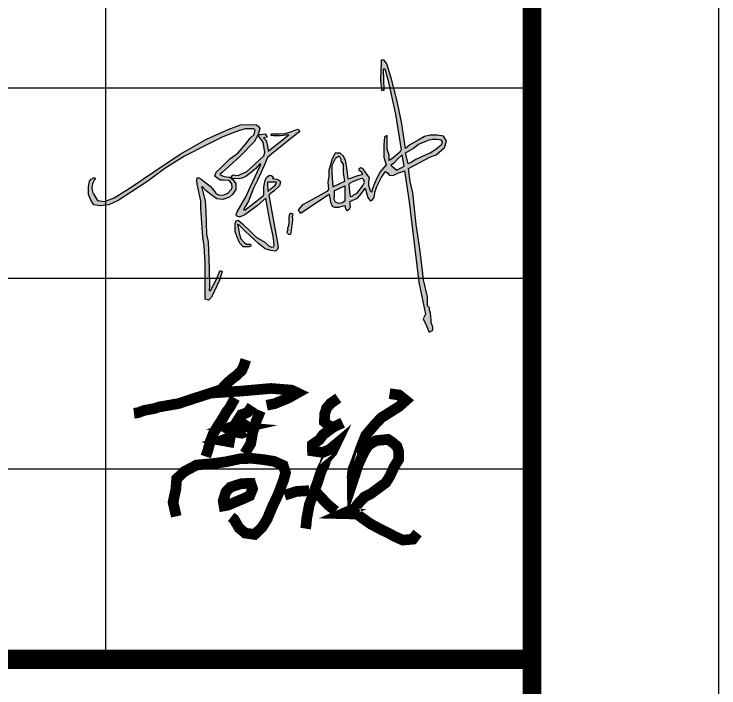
# Model space of a CAD drawing. Extents: x 39560 to 217760, y -140239 to 277665.
# Drawn here: x 140887 to 144660, y 152754 to 156361 of the extents above; entities that cross this region are included whole.
import ezdxf

# ---------------------------------------------------------------- set-up
doc = ezdxf.new("R2010")
doc.units = 0
doc.header["$LTSCALE"] = 1000
doc.header["$MEASUREMENT"] = 0
doc.layers.add('PUB_TITLE', color=4, linetype='Continuous')
doc.layers.add('吊车', color=6, linetype='Continuous')

# ---------------------------------------------------------------- blocks, each defined once
blk = doc.blocks.new('A$C45686405')
at = {"layer": '吊车', "const_width": 140}
for points in [[(1270.8, 5463.8), (1247.9, 5392.1), (1217.4, 5322.6), (1146.8, 5256.3), (1089.6, 5212.6), (1042.8, 5172.3), (987.1, 5117.1), (954.3, 5074.7), (870, 5045.5), (752.8, 5007.8), (617.2, 4964.2), (392, 4889.3), (131.4, 4843.7), (66.8, 4822.9), (-65.5, 4798.3), (-144.8, 4767.6), (-196.3, 4761.3)], [(811.4, 5026.6), (1218.3, 5053.6), (1602.6, 5087.3), (1873.1, 5065.1), (1949.1, 5028.6), (1829.4, 4961.2), (1650.7, 4887.7), (1545, 4866.6)], [(3156.9, 5018.9), (3282.8, 5001.1), (3371, 4929.9), (3280.2, 4849.2), (3049.1, 4702.9), (2969.6, 4619), (2845, 4472.6), (2769.5, 4280.2), (2723.6, 4145.3), (2674.6, 4019.8), (2666.4, 3928), (2667.6, 3849.4), (2747.8, 4091.4), (2822.9, 4252.8), (2879.7, 4343.1), (2980.7, 4403), (3136.9, 4418.9), (3198.5, 4377), (3255.8, 4326.8), (3276.8, 4261.5), (3276.7, 4155.1), (3215.7, 4056.5), (3162.2, 3937.9), (3108.2, 3850.7), (2911.7, 3705.5), (2828, 3663.4), (2735.4, 3563.8), (2711.5, 3517.5), (2543.4, 3444.4), (2729.3, 3439.7), (2814.4, 3375.5), (2914.7, 3306.1), (3045.7, 3236.4), (3154.4, 3183.2), (3216.3, 3148.9), (3331.1, 3097.7), (3463, 3109.6), (3503.4, 3163.2), (3525.1, 3190.5)], [(1129.5, 4959.1), (1058.8, 4834.1), (1018.9, 4781.5), (975.2, 4704.9), (914.3, 4611.5), (847.2, 4501.8), (802.2, 4385.1), (777.2, 4286.1), (747.1, 4194)], [(2484.4, 4960.7), (2387.9, 4894.4), (2330.5, 4828.8), (2307.2, 4754.6), (2301.3, 4650.7), (2361, 4599.3), (2415.2, 4577.5), (2541.2, 4637.6), (2415.2, 4577.5), (2285.3, 4480.8), (2236.1, 4414), (2143.1, 4348.8), (2145.8, 4267.2), (2281.6, 4248.1), (2368.2, 4283.8), (2451.8, 4353.8), (2451.8, 4353.8), (2405.7, 4258.8), (2327.3, 4167.5), (2303.4, 4090.4), (2262.8, 4011.3), (2210.7, 3850.9), (2165.9, 3731.4), (2103.3, 3558), (2069.7, 3376.4), (2063.6, 3300), (2055.4, 3248.5)], [(1354, 4859), (1301.8, 4778.1), (1262.5, 4759.2), (1211.8, 4742.9), (1167.3, 4672.7), (1228.6, 4629.3), (1096.3, 4586.7), (1240.5, 4574), (1071.4, 4535.4), (1165.8, 4481), (955.2, 4405), (1124.3, 4374.4)], [(1463.6, 4794.9), (1407.8, 4660.2), (1361.3, 4507.2), (1336.3, 4364.8), (1258.1, 4233.5)], [(359, 3408.8), (316.7, 3593.1), (352.7, 3763.1), (364.4, 3902.6), (464.3, 3996.9), (623.7, 4082.1), (871.1, 4105.1), (1019.1, 4126.6), (1201.5, 4165.4), (1351.1, 4169.8), (1512.2, 4152.3), (1644.7, 4129.8), (1761.8, 4077.3), (1792.4, 3982), (1767.3, 3888.8), (1697.3, 3701.1), (1617, 3530), (1551.9, 3373.9), (1485.9, 3267.6), (1388, 3172), (1262.7, 3189.3), (1183.3, 3256.9), (1115.1, 3372.4), (1079.3, 3400.8)], [(966.5, 3586.1), (1009.5, 3728.5), (1068.9, 3791.9), (1213.7, 3838.4), (1336.6, 3842.5), (1359.8, 3770.2), (1322.7, 3678.5), (1257, 3648.5), (1034.3, 3554.7), (916.5, 3534.6)], [(2101.8, 3746.7), (1935.1, 3735.7), (1780.5, 3686)], [(2172.5, 3749), (2342, 3568.1), (2448.5, 3478.3)]]:
    blk.add_lwpolyline(points, dxfattribs=at)
blk = doc.blocks.new('A$C761150EF')
at = {"layer": '吊车'}
blk.add_blockref('A$C45686405', (-3606.5, 4540.4), dxfattribs=at)
blk = doc.blocks.new('A$C1B877148')
h = blk.add_hatch(color=7)
h.dxf.hatch_style = 1
h.paths.add_polyline_path([(480.1, 933.9), (342.1, 840.8), (218.7, 757.4), (135.2, 704.9), (83.7, 685), (46.3, 689.5), (28.4, 721, -0.330201), (35.3, 804.5), (30.8, 808.5), (25.7, 808.5), (14.6, 802.3), (5.5, 792.4), (0, 761.8), (0, 722.4), (11.6, 692.1), (27.4, 667.7), (61.6, 662.4), (106.6, 668.1), (154.7, 690.4), (225.3, 736), (311.2, 791.3), (401.2, 858.3), (503.7, 922.5), (618.1, 981.4), (705.4, 1024.8), (758.4, 1044.9), (787.5, 1055.1), (821.3, 1066.8), (851.8, 1066.8), (867.6, 1066.8), (874.3, 1059.2), (869.4, 1036.9), (848, 1016.7), (825.5, 987.1), (783.4, 938.4), (740.8, 909.4), (690.7, 857.3), (669.9, 838.9), (663.7, 817.2), (673.9, 809.8), (691.6, 796.9), (707.8, 796.6), (734.6, 796), (743.3, 789.1), (752.8, 777.8), (754.4, 758.7), (748.7, 747.1), (730.3, 728), (709.7, 719.6), (686.9, 717.7), (670.6, 725.7), (658.6, 740.5), (638.1, 765.9), (606.8, 789.7), (591.4, 801.5), (579.2, 809.2), (569.7, 809.2), (568.2, 797.8), (570.8, 775.4), (589.8, 687.6), (589.8, 650.6), (600.4, 497.6), (607.5, 451.7), (611.4, 361.6), (612.6, 184), (611.9, 173), (617.1, 170.3), (629.6, 168), (634.9, 173), (644.8, 182.4), (659, 212.5), (687.1, 272.2), (701.9, 317.9), (690, 322.6), (672.2, 277.9), (640.3, 218.3), (632.7, 217), (635.6, 242.4), (632.9, 334.8), (628.4, 473.3), (619.3, 514.2), (616.1, 633), (612.1, 687.9), (594.1, 757), (595.4, 764.9), (615.1, 743.5), (644.4, 719.3), (672.5, 698.5), (704.6, 696.3), (739, 708.1), (755.9, 721), (772.3, 748.7), (773.3, 779.7), (755.5, 801.4), (740, 811.9), (711.9, 815.6), (703.9, 819.7), (689.5, 827.2), (702.6, 839), (736.1, 869.2), (797, 923.8), (868.8, 997.4), (887.7, 1032.5), (893.3, 1048.7), (898.7, 1067.7), (892.2, 1079.3), (881, 1086.9), (851.3, 1089.3), (796.9, 1086.5), (733.4, 1063.1), (619.2, 1012.2)])
h.paths.add_polyline_path([(820, 615.5), (846.3, 634.7), (884.8, 662.9), (929.9, 702), (950.8, 583.3), (968.7, 502.7), (972.1, 475.3), (975.5, 447), (961.2, 444.5), (947.3, 449.8), (925.6, 471.3), (880.4, 497.4), (848.2, 528.5), (808.9, 566.4), (785.7, 587.4), (775.4, 584.2), (769.5, 567.5), (769.5, 526.9), (779.4, 497.6), (793.2, 466.8), (811.4, 446.7), (841.3, 446.7), (852.1, 451.1), (849.4, 461.8), (828.8, 461.8), (816.1, 470), (799.7, 488.2), (792.8, 511.4), (784.6, 550.5), (782.2, 563.9), (789.4, 562.1), (823, 526.9), (892.6, 464.1), (926.6, 436), (956.3, 427), (982.3, 424.5), (989, 429.9), (994.4, 442.5), (990.9, 467.2), (955.6, 669.4), (946.8, 718.3), (953.5, 725.1), (972.8, 739.9), (1002.8, 767.8), (1008.2, 786.2), (1005.3, 791.9), (998.1, 796.9), (987.6, 801.4), (965.8, 805.9), (969.7, 810.2), (966.6, 816.2), (958.7, 820.7), (950.3, 822.8), (936.6, 812), (926.4, 796.8), (920.5, 759.5), (920.5, 718.5), (867.6, 676.5), (822.6, 640.7), (814.5, 639.7), (814.5, 645.5), (822.9, 661), (839.3, 687.2), (866, 754.3), (887.6, 797.4), (921.4, 874.4), (932, 898), (939.7, 916.3), (962.7, 934.7), (1034.2, 992.1), (1067.8, 1021.6), (1102.4, 1047.2), (1107.4, 1053.3), (1104.3, 1061.4), (1096.2, 1064.4), (1062.5, 1051.2), (1032.4, 1042), (998.7, 1040.4), (961.1, 1040.4), (955.9, 1032), (971.5, 1029.2), (1006.8, 1029.2), (1050.5, 1034.8), (1001.2, 993.9), (943.4, 948.3), (941, 968.3), (931.8, 1005.6), (918.6, 1019.2), (937, 1022.4), (926.7, 1039.4), (903.1, 1036.9), (894, 1036.4), (891.9, 1029.1), (900.2, 1018.1), (916.5, 995.6), (924.8, 942.4), (920, 925), (872.3, 880.5), (846.4, 855.9), (828.5, 841.5), (805.6, 831.2), (789.4, 822.8), (772, 820.9), (760.5, 825.3), (756.7, 822.5), (745.2, 809.1), (757.9, 805.4), (788.5, 804.3), (806.9, 807.6), (825.1, 815.7), (854.1, 836.8), (877.3, 857.6), (899, 882.5), (903.8, 879.9), (886.5, 842.4), (850.1, 763.4), (824.8, 708.7), (779.4, 630.9), (774.4, 616.5), (777.4, 610.5), (783.6, 606.1), (789, 604.8), (795.4, 604.4)])
h.paths.add_polyline_path([(940.7, 737.2), (939.5, 786.9), (948.4, 786.9), (970.1, 786.9), (988.8, 785.3), (979.9, 770.6), (958.4, 752.9)], flags=16)
h.paths.add_polyline_path([(1073, 590.2), (1071, 605.4), (1073.5, 617.7), (1066, 622.2), (1057.7, 621.5), (1053, 615.4), (1051.8, 598.4), (1050.9, 573.3), (1048.3, 551), (1043.6, 548.8), (1044.1, 542.2), (1045.8, 538.5), (1041.5, 521.7), (1048.8, 513.6), (1055.3, 511.3), (1060.7, 513.4), (1063.5, 520.2)], flags=17)
h.paths.add_polyline_path([(1156.3, 684.5), (1122.4, 667.3), (1100.7, 640.6), (1111.5, 624), (1263.4, 723.4), (1270.3, 682.3), (1279.1, 659.7), (1291.6, 655.5), (1314.3, 655.8), (1330.4, 661), (1344.3, 664.3), (1347.8, 646.1), (1353.6, 639.3), (1358.1, 637.6), (1363.4, 640.9), (1369.9, 645.8), (1374.4, 657.4), (1370.7, 685.4), (1410.8, 702.6), (1432.6, 727.2), (1452.3, 754.8), (1466.6, 705.5), (1478.5, 688.9), (1488.9, 692.4), (1498.6, 707.8), (1505, 737.1), (1513.1, 764.4), (1538.1, 812.1), (1557.8, 842.3), (1571.4, 833.4), (1579, 821.7), (1601.7, 823.7), (1627.2, 836.2), (1651, 843.1), (1658.3, 846.3), (1668.1, 776.5), (1682.9, 683.2), (1733, 261.9), (1767.6, 92.8), (1757, 68.7), (1773.7, 31.7), (1787.9, 0), (1806.2, 8.9), (1807.4, 26.1), (1798.8, 49.5), (1798.8, 64), (1794.7, 98.4), (1789.9, 113.8), (1789.9, 126.2), (1778.9, 137.2), (1779.2, 185.1), (1758, 274.4), (1748.9, 352.9), (1737.6, 449.3), (1719.1, 563.6), (1702.3, 729.8), (1688.6, 790), (1679.5, 858.6), (1794.6, 919.7), (1823.6, 930.4), (1868.5, 967.6), (1879.1, 1001.5), (1862.8, 1027.3), (1830.3, 1033.9), (1793.6, 1033.9), (1763.9, 1026.8), (1730, 1007.2), (1687, 982.4), (1662.7, 963.8), (1641.6, 1102.8), (1617.2, 1218.8), (1588.5, 1334.3), (1566.3, 1407.3), (1550.7, 1425.9), (1535.4, 1427.4), (1535.4, 1413.6), (1532, 1325.8), (1538.2, 1269.2), (1551.2, 1269.2), (1547.8, 1380.5), (1555, 1380.5), (1570.4, 1325.8), (1610.4, 1142.6), (1641, 956.5), (1635.3, 944.8), (1596.1, 911.8), (1577.6, 900.1), (1577.6, 927.3), (1567.4, 959.9), (1568.1, 1030.7), (1552.5, 1024.8), (1550.5, 981.4), (1550.5, 952.1), (1550.5, 917), (1562.2, 877.9), (1529.8, 840.5), (1514.1, 811.5), (1500.2, 780.1), (1488.5, 748.4), (1486, 734.2), (1479.9, 739.1), (1471.2, 768.4), (1471.2, 786), (1474.9, 809.7), (1459.8, 828.1), (1440.2, 858.9), (1427.2, 861.3), (1417.7, 854), (1417.7, 847), (1430.8, 844.2), (1436.7, 825.4), (1411.7, 820.2), (1378.9, 807.4), (1361.9, 802.7), (1356.9, 850.5), (1349, 902.3), (1336.7, 924), (1320.1, 939.4), (1294.6, 939.4), (1277.9, 908.9), (1261, 847.3), (1261, 817), (1256.5, 787.2), (1259.5, 747.4), (1250.4, 738.3)])
h.paths.add_polyline_path([(1289.3, 695.2), (1291.5, 717.9), (1291.5, 742), (1345.4, 767), (1345.4, 686.5), (1330.3, 677.6), (1314.3, 674), (1295.7, 681.4)], flags=16)
h.paths.add_polyline_path([(1278.4, 836.2), (1278.4, 875.8), (1297.7, 913.9), (1314.5, 924.1), (1324.3, 907.8), (1324.3, 896.1), (1335.8, 880.4), (1335.9, 836.3), (1344, 789.7), (1284.4, 761.6)], flags=16)
h.paths.add_polyline_path([(1372.9, 710.7), (1370.2, 735.3), (1366, 775.1), (1370, 779.7), (1389.6, 789.2), (1413.3, 798.5), (1425.6, 803.9), (1438.1, 806), (1444, 798.9), (1449, 786.6), (1444.6, 779.3), (1438.7, 769), (1432.5, 758), (1425.9, 749.4), (1419.1, 740.3), (1409.8, 728), (1390.2, 720.1), (1383.6, 713.1)], flags=16)
h.paths.add_polyline_path([(1585.9, 875.4), (1599.8, 884.5), (1623.2, 909.1), (1645.9, 929.2), (1656, 871.2), (1617.7, 850.1)], flags=16)
h.paths.add_polyline_path([(1677.8, 882.7), (1664.1, 939.9), (1703.9, 963.7), (1732.2, 985.5), (1763.5, 998.8), (1786.8, 1008.8), (1804.2, 1012.2), (1825.7, 1012.2), (1841.3, 1009.9), (1849.2, 1008.7), (1856.3, 997.5), (1852.7, 982.2), (1840, 971.5), (1816.9, 954.2), (1792.8, 939.3), (1770.6, 929.2), (1717.5, 905), (1695.1, 891.4)], flags=16)
at = {"color": 7}
for points in [[(1112, 624.4), (1263.4, 723.4), (1270.3, 682.3), (1279.1, 659.7), (1291.6, 655.5), (1314.3, 655.8), (1330.4, 661), (1344.3, 664.3), (1347.8, 646.1), (1353.6, 639.3), (1358.1, 637.6), (1363.4, 640.9), (1369.9, 645.8), (1374.4, 657.4), (1370.7, 685.4), (1410.8, 702.6), (1432.6, 727.2), (1452.3, 754.8), (1466.6, 705.5), (1478.5, 688.9), (1488.9, 692.4), (1498.6, 707.8), (1505, 737.1), (1513.1, 764.4), (1538.1, 812.1), (1557.8, 842.3), (1571.4, 833.4), (1579, 821.7), (1601.7, 823.7), (1627.2, 836.2), (1651, 843.1), (1658.3, 846.3), (1668.1, 776.5), (1682.9, 683.2), (1733, 261.9), (1767.6, 92.8), (1757, 68.7), (1773.7, 31.7), (1787.9, 0), (1806.2, 8.9), (1807.4, 26.1), (1798.8, 49.5), (1798.8, 64), (1794.7, 98.4), (1789.9, 113.8), (1789.9, 126.2), (1778.9, 137.2), (1779.2, 185.1), (1758, 274.4), (1748.9, 352.9), (1737.6, 449.3), (1719.1, 563.6), (1702.3, 729.8), (1688.6, 790), (1679.5, 858.6), (1794.6, 919.7), (1823.6, 930.4), (1868.5, 967.6), (1879.1, 1001.5), (1862.8, 1027.3), (1830.3, 1033.9), (1793.6, 1033.9), (1763.9, 1026.8), (1730, 1007.2), (1687, 982.4), (1662.7, 963.8), (1641.6, 1102.8), (1617.2, 1218.8), (1588.5, 1334.3), (1566.3, 1407.3), (1550.7, 1425.9), (1535.4, 1427.4), (1535.4, 1413.6), (1532, 1325.8), (1538.2, 1269.2), (1551.2, 1269.2), (1547.8, 1380.5), (1555, 1380.5), (1570.4, 1325.8), (1610.4, 1142.6), (1641, 956.5), (1635.3, 944.8), (1596.1, 911.8), (1577.6, 900.1), (1577.6, 927.3), (1567.4, 959.9), (1568.1, 1030.7), (1552.5, 1024.8), (1550.5, 981.4), (1550.5, 952.1), (1550.5, 917), (1562.2, 877.9), (1529.8, 840.5), (1514.1, 811.5), (1500.2, 780.1), (1488.5, 748.4), (1486, 734.2), (1479.9, 739.1), (1471.2, 768.4), (1471.2, 786), (1474.9, 809.7), (1459.8, 828.1), (1440.2, 858.9), (1427.2, 861.3), (1417.7, 854), (1417.7, 847), (1426.1, 845.2), (1432.1, 840.2), (1435.4, 829.7), (1435.4, 825.1), (1411.7, 820.2), (1378.9, 807.4), (1361.9, 802.7), (1356.9, 850.5), (1349, 902.3), (1336.7, 924), (1320.1, 939.4), (1294.6, 939.4), (1277.9, 908.9), (1261, 847.3), (1261, 817), (1256.5, 787.2), (1259.5, 747.4), (1250.4, 738.3), (1156.3, 684.5), (1122.4, 667.3), (1100.7, 640.6), (1111.5, 624)], [(760.5, 825.3), (772, 820.9), (789.4, 822.8), (805.6, 831.2), (828.5, 841.5), (846.4, 855.9), (872.3, 880.5), (920, 925), (924.8, 942.4), (916.5, 995.6), (900.2, 1018.1), (891.9, 1029.1), (894, 1036.4), (903.1, 1036.9), (926.7, 1039.4), (937, 1022.4), (918.6, 1019.2), (931.8, 1005.6), (941, 968.3), (943.4, 948.3), (1001.2, 993.9), (1050.5, 1034.8), (1006.8, 1029.2), (971.5, 1029.2), (955.9, 1032), (961.1, 1040.4), (998.7, 1040.4), (1032.4, 1042), (1062.5, 1051.2), (1096.2, 1064.4), (1104.3, 1061.4), (1107.4, 1053.3), (1102.4, 1047.2), (1067.8, 1021.6), (1034.2, 992.1), (962.7, 934.7), (939.7, 916.3), (932, 898), (921.4, 874.4), (887.6, 797.4), (866, 754.3), (839.3, 687.2), (822.9, 661), (814.5, 645.5), (814.5, 639.7), (822.6, 640.7), (867.6, 676.5), (920.5, 718.5), (920.5, 759.5), (926.4, 796.8), (936.6, 812), (950.3, 822.8), (958.7, 820.7), (966.6, 816.2), (969.7, 810.2), (965.8, 805.9), (987.6, 801.4), (998.1, 796.9), (1005.3, 791.9), (1008.2, 786.2), (1002.8, 767.8), (972.8, 739.9), (953.5, 725.1), (946.8, 718.3), (955.6, 669.4), (990.9, 467.2), (994.4, 442.5), (989, 429.9), (982.3, 424.5), (956.3, 427), (926.6, 436), (892.6, 464.1), (823, 526.9), (789.4, 562.1), (782.2, 563.9), (784.6, 550.5), (792.8, 511.4), (799.7, 488.2), (816.1, 470), (828.8, 461.8), (849.4, 461.8), (852.1, 451.1), (841.3, 446.7), (811.4, 446.7), (793.2, 466.8), (779.4, 497.6), (769.5, 526.9), (769.5, 567.5), (775.4, 584.2), (785.7, 587.4), (808.9, 566.4), (848.2, 528.5), (880.4, 497.4), (925.6, 471.3), (947.3, 449.8), (961.2, 444.5), (971.8, 446.4), (974.4, 455.6), (972.1, 475.3), (968.7, 502.7), (950.8, 583.3), (929.9, 702), (884.8, 662.9), (846.3, 634.7), (820, 615.5), (795.4, 604.4), (789, 604.8), (783.6, 606.1), (777.4, 610.5), (774.4, 616.5), (779.4, 630.9), (824.8, 708.7), (850.1, 763.4), (886.5, 842.4), (903.8, 879.9), (899, 882.5), (877.3, 857.6), (854.1, 836.8), (825.1, 815.7), (806.9, 807.6), (788.5, 804.3), (757.9, 805.4), (745.2, 809.1), (756.7, 822.5), (760.5, 825.3)], [(1664.1, 939.9), (1703.9, 963.7), (1732.2, 985.5), (1763.5, 998.8), (1786.8, 1008.8), (1804.2, 1012.2), (1825.7, 1012.2), (1841.3, 1009.9), (1849.2, 1008.7), (1856.3, 997.5), (1852.7, 982.2), (1840, 971.5), (1816.9, 954.2), (1792.8, 939.3), (1770.6, 929.2), (1717.5, 905), (1695.1, 891.4), (1677.8, 882.7), (1664.1, 939.9)], [(1585.9, 875.4), (1617.7, 850.1), (1656, 871.2), (1645.9, 929.2), (1623.2, 909.1), (1599.8, 884.5), (1585.9, 875.4)], [(1284.5, 760.5), (1278.4, 836.2), (1278.4, 875.8), (1297.7, 913.9), (1314.5, 924.1), (1324.3, 907.8), (1324.3, 896.1), (1335.8, 880.4), (1335.9, 836.3), (1344, 789.7), (1284.4, 761.6)], [(939.5, 786.7), (940.7, 737.2), (958.4, 752.9), (979.9, 770.6), (986.7, 781.8), (983.9, 785.7), (970.1, 786.9), (948.4, 786.9), (939.5, 786.9)], [(1366, 775.1), (1370.2, 735.3), (1372.9, 710.7), (1383.6, 713.1), (1390.2, 720.1), (1409.8, 728), (1419.1, 740.3), (1425.9, 749.4), (1432.5, 758), (1438.7, 769), (1444.6, 779.3), (1449, 786.6), (1444, 798.9), (1438.1, 806), (1425.6, 803.9), (1413.3, 798.5), (1389.6, 789.2), (1370, 779.7), (1366, 775.1)], [(1292.1, 742.3), (1345.4, 767), (1345.4, 686.5), (1330.3, 677.6), (1314.3, 674), (1295.7, 681.4), (1289.3, 695.2), (1291.5, 717.9), (1291.5, 742.6)]]:
    blk.add_lwpolyline(points, dxfattribs=at)
blk.add_lwpolyline([(35.6, 804.8, 0.310095), (25.7, 725.9), (46.3, 689.5), (83.7, 685), (135.2, 704.9), (218.7, 757.4), (342.1, 840.8), (480.1, 933.9), (619.2, 1012.2), (733.4, 1063.1), (796.9, 1086.5), (851.3, 1089.3), (881, 1086.9), (892.2, 1079.3), (898.7, 1067.7), (893.3, 1048.7), (887.7, 1032.5), (868.8, 997.4), (797, 923.8), (736.1, 869.2), (702.6, 839), (689.5, 827.2), (703.9, 819.7), (711.9, 815.6), (740, 811.9), (755.5, 801.4), (773.3, 779.7), (772.3, 748.7), (755.9, 721), (739, 708.1), (704.6, 696.3), (672.5, 698.5), (644.4, 719.3), (615.1, 743.5), (595.4, 764.9), (594.1, 757), (612.1, 687.9), (616.1, 633), (619.3, 514.2), (628.4, 473.3), (632.9, 334.8), (635.6, 242.4), (632.7, 217), (640.3, 218.3), (672.2, 277.9), (690, 322.6), (701.9, 317.9), (687.1, 272.2), (659, 212.5), (644.8, 182.4), (634.9, 173), (629.6, 168), (617.1, 170.3), (611.9, 173), (612.6, 184), (611.4, 361.6), (607.5, 451.7), (600.4, 497.6), (589.8, 650.6), (589.8, 687.6), (570.8, 775.4), (568.2, 797.8), (569.7, 809.2), (579.2, 809.2), (591.4, 801.5), (606.8, 789.7), (638.1, 765.9), (658.6, 740.5), (670.6, 725.7), (686.9, 717.7), (709.7, 719.6), (730.3, 728), (748.7, 747.1), (754.4, 758.7), (752.8, 777.8), (743.3, 789.1), (734.6, 796), (707.8, 796.6), (691.6, 796.9), (673.9, 809.8), (663.7, 817.2), (669.9, 838.9), (690.7, 857.3), (740.8, 909.4), (783.4, 938.4), (825.5, 987.1), (848, 1016.7), (869.4, 1036.9), (874.3, 1059.2), (867.6, 1066.8), (851.8, 1066.8), (821.3, 1066.8), (787.5, 1055.1), (758.4, 1044.9), (705.4, 1024.8), (618.1, 981.4), (503.7, 922.5), (401.2, 858.3), (311.2, 791.3), (225.3, 736), (154.7, 690.4), (106.6, 668.1), (61.6, 662.4), (27.4, 667.7), (11.6, 692.1), (0, 722.4), (0, 761.8), (5.5, 792.4), (14.6, 802.3), (25.7, 808.5), (30.8, 808.5), (35.3, 804.5)], format="xyb", dxfattribs=at)
blk.add_lwpolyline([(1041.5, 521.7), (1048.8, 513.6), (1055.3, 511.3), (1060.7, 513.4), (1063.5, 520.2), (1073, 590.2), (1071, 605.4), (1073.5, 617.7), (1066, 622.2), (1057.7, 621.5), (1053, 615.4), (1051.8, 598.4), (1050.9, 573.3), (1048.3, 551), (1043.6, 548.8), (1044.1, 542.2), (1045.8, 538.5)], close=True, dxfattribs=at)
blk = doc.blocks.new('adasdcxcx')
at = {"layer": 'PUB_TITLE'}
for p, q in [((4656, -7531.5), (4656, 49868.5)), ((4656, -7531.5, 7), (4656, 49868.5, 7)), ((2373.3, 12154.5), (2373.3, 5035.4)), ((4656, 12154.5), (4656, 5014.5)), ((-2484, 8074.5), (4656, 8074.5)), ((-2484, 7054.5), (4656, 7054.5)), ((-2484, 6034.5), (4656, 6034.5)), ((4656, 5014.5), (-2484, 5014.5))]:
    blk.add_line(p, q, dxfattribs=at)
at = {"layer": 'PUB_TITLE', "const_width": 102}
blk.add_lwpolyline([(4656, 12154.5), (-2484, 12154.5), (-2484, 5014.5), (4656, 5014.5)], dxfattribs=at)
at = {"color": 1, "xscale": 1.020000000118744, "yscale": 1.020000000118744, "zscale": 1.020000000118744}
blk.add_blockref('A$C1B877148', (2281.7, 6766.7), dxfattribs=at)
at = {"xscale": 0.4080000004274772, "yscale": 0.4080000004274772, "zscale": 0.4080000004274772}
blk.add_blockref('A$C761150EF', (4076.4, 2536.5, 14.1), dxfattribs=at)

msp = doc.modelspace()

# ---------------------------------------------------------------- linework, layer by layer
at = {"layer": 'PUB_TITLE', "color": 0}
msp.add_lwpolyline([(39559.763, 139360.919), (144659.763, 139360.919), (144659.763, 198760.919), (39559.763, 198760.919)], close=True, dxfattribs=at)
at = {"layer": 'PUB_TITLE', "color": 0, "const_width": 100}
msp.add_lwpolyline([(42059.763, 140360.919), (143659.763, 140360.919), (143659.763, 197760.919), (42059.763, 197760.919)], close=True, dxfattribs=at)

# ---------------------------------------------------------------- block references
msp.add_blockref('adasdcxcx', (139003.723, 147892.38))

doc.saveas('drawing.dxf')
